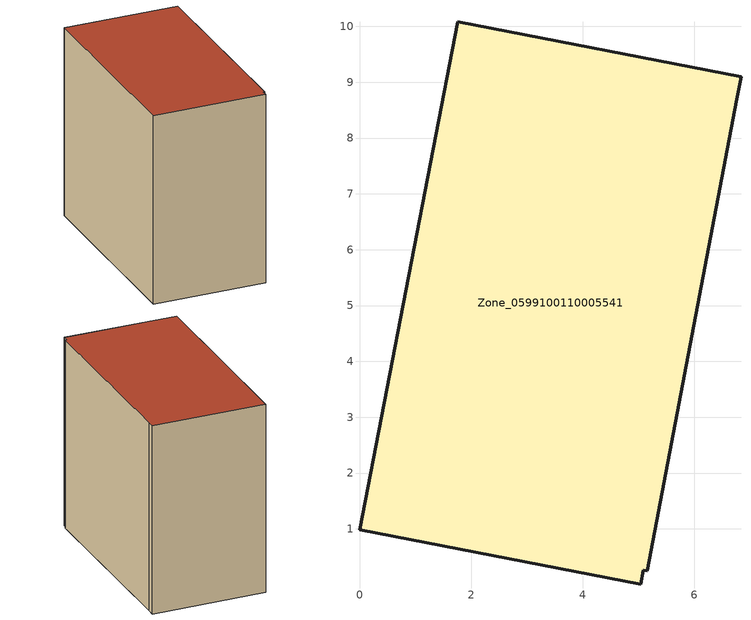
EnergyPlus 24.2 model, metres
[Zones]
Zone_0599100110005541
 floor ground (C_G): 5.15,0.25 5.08,0.26 5.04,0.01 0,0.99 1.76,10.08 6.83,9.1 6.75,8.7 z0
 wall outside (C_F): 0,0.99 5.04,0.01 5.08,0.26 5.15,0.25 6.75,8.7 6.83,9.1 1.76,10.08 0,0.99 z0:8.75
 roof outside (C_R): 5.08,0.26 5.15,0.25 6.75,8.7 6.83,9.1 1.76,10.08 0,0.99 5.04,0.01 z8.75
[BUILDING]
Pand.0599100110005541: North Axis=0; Terrain=City; Loads Convergence Tolerance Value=0.04; Temperature Convergence Tolerance Value=0.4; Solar Distribution=FullExterior; Maximum Number of Warmup Days=25; Minimum Number of Warmup Days=1
[Site:Location]
Rotterdam.The.Hague.AP_ZH_NLD Design_Conditions: Latitude=51.96; Longitude=4.45; Time Zone=1; Elevation=-4.5
[SITE:GROUNDTEMPERATURE:BUILDINGSURFACE]
18, 18, 18, 18, 18, 18, 18, 18, 18, 18, 18, 18
[MATERIAL] Thermal Absorptance=0.9; Solar Absorptance=0.7; Visible Absorptance=0.7
Name | Roughness | Thickness | Conductivity | Density | Specific Heat
G.TC.2015-2018 | MediumSmooth | 0.15 | 0.0428571 | 540 | 1210
F.TC.2015-2018 | Rough | 0.3 | 0.0666667 | 1920 | 840
R.TC.2015-2018 | MediumRough | 0.2 | 0.0333333 | 1500 | 1000
[CONSTRUCTION]
C_G: G.TC.2015-2018
C_F: F.TC.2015-2018
C_R: R.TC.2015-2018
[ZONE]
Zone_0599100110005541: Type=1; Multiplier=1; Ceiling Height=Autocalculate; Volume=Autocalculate; Floor Area=autocalculate; Part of Total Floor Area=Yes
[ZONEINFILTRATION:DESIGNFLOWRATE]
Infil_Zone_0599100110005541: Zone or ZoneList or Space or SpaceList=Zone_0599100110005541; Schedule=AlwaysOn; Design Flow Rate Calculation Method=Flow/Area; Flow Rate per Floor Area=0.0015; Constant Term Coefficient=1; Temperature Term Coefficient=0; Velocity Term Coefficient=0; Velocity Squared Term Coefficient=0
[HVACTEMPLATE:ZONE:IDEALLOADSAIRSYSTEM]
Zone_0599100110005541: Maximum Heating Supply Air Temperature=50; Minimum Cooling Supply Air Temperature=13; Maximum Heating Supply Air Humidity Ratio=0.0156; Minimum Cooling Supply Air Humidity Ratio=0.0077; Heating Limit=NoLimit; Cooling Limit=NoLimit; Dehumidification Control Type=ConstantSensibleHeatRatio; Cooling Sensible Heat Ratio=0.7; Dehumidification Setpoint=60; Humidification Control Type=None; Humidification Setpoint=30; Outdoor Air Method=None; Outdoor Air Flow Rate per Person=0.00944; Outdoor Air Flow Rate per Zone Floor Area=0; Outdoor Air Flow Rate per Zone=0; Demand Controlled Ventilation Type=None; Outdoor Air Economizer Type=NoEconomizer; Heat Recovery Type=None; Sensible Heat Recovery Effectiveness=0.7; Latent Heat Recovery Effectiveness=0.65
[ZONECONTROL:THERMOSTAT]
ThermostatControl_Zone_0599100110005541: Zone or ZoneList=Zone_0599100110005541; Control Type Schedule=DualSetpointControlType; Control 1=Thermostat_Zone_0599100110005541; Temperature Difference Between Cutout And Setpoint=0
[THERMOSTATSETPOINT:DUALSETPOINT]
Thermostat_Zone_0599100110005541: Heating Setpoint Temperature Schedule=HeatingSetpoint_Zone_0599100110005541; Cooling Setpoint Temperature Schedule=CoolingSetpoint_Zone_0599100110005541
[SCHEDULE:COMPACT]
HeatingSetpoint_Zone_0599100110005541: Through: 12/31, For: AllDays, Until: 24:00, 21
CoolingSetpoint_Zone_0599100110005541: Through: 12/31, For: AllDays, Until: 24:00, 24
DualSetpointControlType: Through: 12/31, For: AllDays, Until: 24:00, 4
AlwaysOn: Through: 12/31, For: AllDays, Until: 24:00, 1
